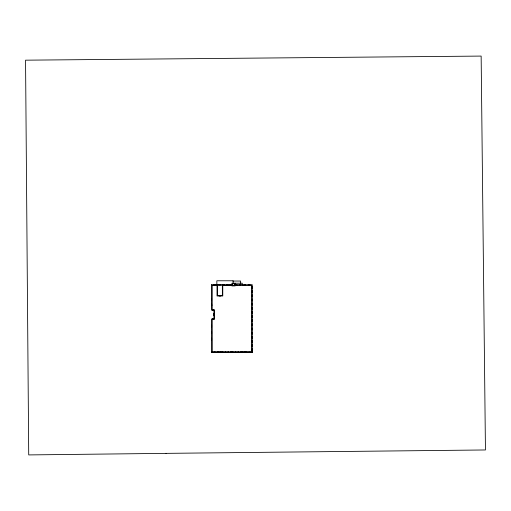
<?xml version="1.0" encoding="UTF-8"?>
<svg xmlns="http://www.w3.org/2000/svg" width="511" height="511" viewBox="0 0 511 511"><rect width="100%" height="100%" fill="white"/><g stroke="black" fill="none" stroke-linecap="round" stroke-linejoin="round"><path stroke-width="0.77" d="M232.812 281.044L240.63 281.044L240.63 283.209M211.65 284.697L222.77 284.697L222.77 295.984L217.028 295.984L217.028 284.831M242.265 284.697L235.156 284.831M222.77 284.831L231.93 284.831M217.028 285.374L212.186 285.374L212.186 309.717L214.441 309.717L214.441 319.452L212.186 319.452L212.25 352.533M222.77 285.374L231.93 285.374M235.156 285.374L251.674 285.374L251.674 351.772M252.217 286.543L252.217 288.517M252.217 290.695L252.217 292.662M252.217 294.841L252.217 296.814M211.65 298.398L211.65 300.372M252.217 298.986L252.217 300.96M252.217 303.132L252.217 305.105M211.65 303.809L211.829 305.693M252.217 307.283L252.217 309.251M252.217 311.429L252.217 313.396M213.898 313.594L213.809 315.568L213.898 313.684M214.083 313.869L214.083 315.3M252.217 315.574L252.217 317.548M252.217 319.72L252.217 321.694M252.217 323.865L252.217 325.839M211.65 325.22L211.65 327.193M252.217 328.017L252.217 329.985M211.65 331.709L211.65 333.683M252.217 332.163L252.217 334.137M252.217 336.308L252.217 338.282M211.65 338.199L211.65 340.173M252.217 340.454L252.217 342.427M252.217 344.606L252.217 346.573M252.217 348.751L252.217 350.718M221.02 352.398L218.868 352.398L218.868 351.772M222.77 352.354L231.055 352.398M232.805 352.354L241.09 352.354M242.84 352.354L244.993 352.354M250.479 352.398L246.724 352.533M211.554 352.443L218.957 352.443M220.931 352.443L222.86 352.443M230.966 352.443L252.306 352.443M252.217 352.443L252.217 284.697L242.265 284.831L242.265 283.209L231.93 283.209L231.93 285.917L235.156 285.917L235.156 283.209M251.61 351.772L251.61 352.533M250.882 351.772L250.882 352.533M250.071 284.831L248.103 284.831M249.215 351.772L249.215 352.533M247.969 351.772L247.969 352.533M246.321 351.772L246.321 352.533M245.772 284.831L243.798 284.831M245.593 351.772L245.593 352.533M244.993 351.772L244.993 352.443M244.903 351.772L244.903 352.533L252.306 352.533L252.306 351.772L211.554 351.772L211.554 352.533L218.957 352.533L218.957 351.772M242.929 351.772L242.929 352.533L241 352.533L241 351.772M242.84 351.772L242.84 352.533M241.09 351.772L241.09 352.533M240.802 284.831L239.097 284.831M238.701 351.772L238.701 352.398M238.024 351.772L238.024 352.398M237.149 284.831L235.443 284.831M235.871 351.772L235.871 352.398M235.194 351.772L235.194 352.398M233.137 283.209L233.137 280.775L216.849 280.775L216.849 284.831M232.895 351.772L232.895 352.533L230.966 352.533L230.966 351.772M232.805 351.772L232.805 352.533M231.285 284.831L229.586 284.831M231.055 351.772L231.055 352.533M228.666 351.772L228.666 352.398M228.398 284.831L226.501 284.831M227.989 351.772L227.989 352.398M225.836 351.772L225.836 352.398M225.166 351.772L225.166 352.398M225.025 284.831L223.416 284.742M222.86 351.772L222.86 352.533L220.931 352.533L220.931 351.772M222.77 351.772L222.77 352.533M221.02 351.772L221.02 352.533M220.714 295.984L219.091 295.984M220.56 284.831L218.587 284.831M218.267 351.772L218.267 352.533M217.539 351.772L217.539 352.533M217.137 352.584L213.381 352.584M215.891 351.772L215.891 352.533M215.418 284.831L213.445 284.831M214.646 351.772L214.646 352.533M213.624 310.254L212.461 310.343L213.534 310.254M213.624 318.909L212.461 318.819L213.534 318.909M213.355 310.075L212.736 310.075M212.978 351.772L212.978 352.533M211.65 284.608L211.65 310.254L213.898 310.254L213.898 318.909L211.65 318.909L211.65 352.533M166.024 453.366L28.718 454.918L25.55 60.177L481.145 56.082L485.45 449.961L166.024 453.366M234.613 283.752L232.473 283.752L232.473 285.374L234.613 285.374L234.613 283.752M222.368 285.24L217.437 285.24L217.437 295.582L222.368 295.582L222.368 285.24"/></g></svg>
